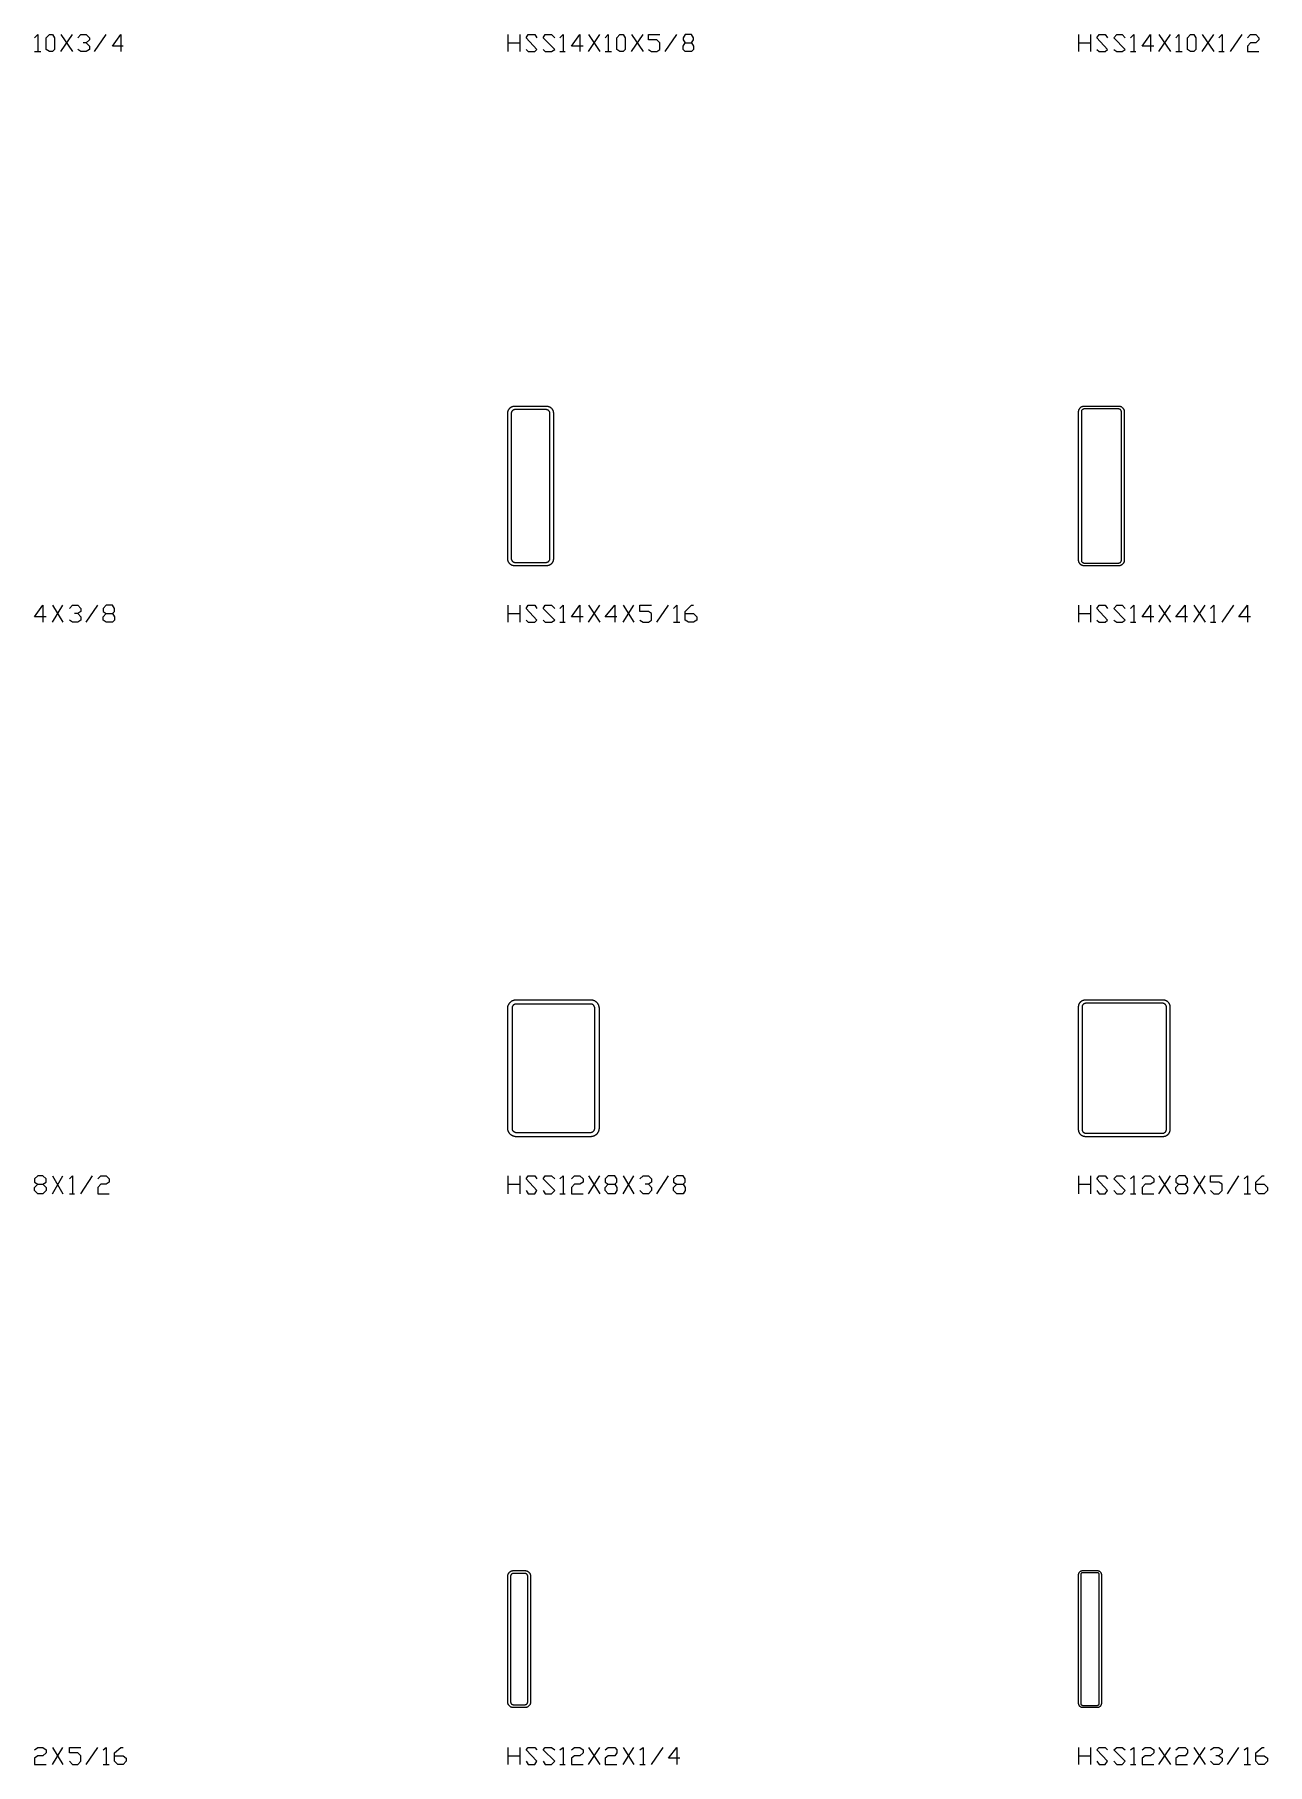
# Model space of a CAD drawing. Header units: inches. Extents: x 0 to 975, y -1305 to 34.
# Drawn here: x 358.6 to 466.5, y -605 to -453.5 of the extents above; entities that cross this region are included whole.
import ezdxf

# ---------------------------------------------------------------- set-up
doc = ezdxf.new("R2010")
doc.units = ezdxf.units.IN
doc.header["$MEASUREMENT"] = 0
doc.layers.add('AISC_STEEL', color=7, linetype='Continuous')

msp = doc.modelspace()

# ---------------------------------------------------------------- linework, layer by layer
at = {"color": 3, "lineweight": 0}
for p, q in [((360.86, -453.46), (361.87, -454.94)), ((360.86, -454.94), (361.87, -453.46)), ((363.81, -454.94), (364.83, -453.46)), ((400.05, -454.94), (400.05, -453.46)), ((400.05, -454.2), (401.07, -454.2)), ((401.07, -453.46), (401.07, -454.94)), ((407.06, -453.46), (408.07, -454.94)), ((407.06, -454.94), (408.07, -453.46)), ((410.84, -453.46), (411.86, -454.94)), ((410.84, -454.94), (411.86, -453.46)), ((413.79, -454.94), (414.81, -453.46)), ((450.03, -454.94), (450.03, -453.46)), ((450.03, -454.2), (451.05, -454.2)), ((451.05, -453.46), (451.05, -454.94)), ((457.04, -453.46), (458.06, -454.94)), ((457.04, -454.94), (458.06, -453.46)), ((460.82, -453.46), (461.84, -454.94)), ((460.82, -454.94), (461.84, -453.46)), ((463.31, -454.94), (464.33, -453.46)), ((358.55, -454.94), (359.11, -454.94)), ((359.85, -454.94), (359.85, -454.94)), ((404.57, -454.94), (405.03, -454.94)), ((408.54, -454.94), (409.09, -454.94)), ((409.83, -454.94), (409.83, -454.94)), ((454.55, -454.94), (455.01, -454.94)), ((458.52, -454.94), (459.07, -454.94)), ((459.81, -454.94), (459.81, -454.94)), ((462.3, -454.94), (462.76, -454.94)), ((360.12, -503.45), (361.04, -504.92)), ((360.12, -504.92), (361.04, -503.45)), ((363.07, -504.92), (364.09, -503.45)), ((400.05, -504.92), (400.05, -503.45)), ((400.05, -504.18), (401.07, -504.18)), ((401.07, -503.45), (401.07, -504.92)), ((407.06, -503.45), (408.07, -504.92)), ((407.06, -504.92), (408.07, -503.45)), ((410.1, -503.45), (411.03, -504.92)), ((410.1, -504.92), (411.03, -503.45)), ((413.05, -504.92), (414.07, -503.45)), ((450.03, -504.92), (450.03, -503.45)), ((450.03, -504.18), (451.05, -504.18)), ((451.05, -503.45), (451.05, -504.92)), ((457.04, -503.45), (458.06, -504.92)), ((457.04, -504.92), (458.06, -503.45)), ((460.09, -503.45), (461.1, -504.92)), ((460.09, -504.92), (461.1, -503.45)), ((462.57, -504.92), (463.59, -503.45)), ((404.57, -504.92), (405.03, -504.92)), ((414.53, -504.92), (415.08, -504.92)), ((454.55, -504.92), (455.01, -504.92)), ((461.56, -504.92), (462.02, -504.92)), ((360.12, -553.43), (361.04, -554.99)), ((360.12, -554.99), (361.04, -553.43)), ((362.61, -554.99), (363.63, -553.43)), ((400.05, -554.99), (400.05, -553.43)), ((400.05, -554.16), (401.07, -554.16)), ((401.07, -553.43), (401.07, -554.99)), ((407.06, -553.43), (408.07, -554.99)), ((407.06, -554.99), (408.07, -553.43)), ((410.1, -553.43), (411.03, -554.99)), ((410.1, -554.99), (411.03, -553.43)), ((413.05, -554.99), (414.07, -553.43)), ((450.03, -554.99), (450.03, -553.43)), ((450.03, -554.16), (451.05, -554.16)), ((451.05, -553.43), (451.05, -554.99)), ((457.04, -553.43), (458.06, -554.99)), ((457.04, -554.99), (458.06, -553.43)), ((460.09, -553.43), (461.1, -554.99)), ((460.09, -554.99), (461.1, -553.43)), ((463.04, -554.99), (464.05, -553.43)), ((361.6, -554.99), (362.06, -554.99)), ((404.57, -554.99), (405.03, -554.99)), ((454.55, -554.99), (455.01, -554.99)), ((464.51, -554.99), (465.06, -554.99)), ((360.12, -603.5), (361.04, -604.98)), ((360.12, -604.98), (361.04, -603.5)), ((363.07, -604.98), (364.09, -603.5)), ((400.05, -604.98), (400.05, -603.5)), ((400.05, -604.24), (401.07, -604.24)), ((401.07, -603.5), (401.07, -604.98)), ((407.06, -603.5), (408.07, -604.98)), ((407.06, -604.98), (408.07, -603.5)), ((410.1, -603.5), (411.03, -604.98)), ((410.1, -604.98), (411.03, -603.5)), ((412.59, -604.98), (413.61, -603.5)), ((450.03, -604.98), (450.03, -603.5)), ((450.03, -604.24), (451.05, -604.24)), ((451.05, -603.5), (451.05, -604.98)), ((457.04, -603.5), (458.06, -604.98)), ((457.04, -604.98), (458.06, -603.5)), ((460.09, -603.5), (461.1, -604.98)), ((460.09, -604.98), (461.1, -603.5)), ((463.04, -604.98), (464.05, -603.5)), ((364.55, -604.98), (365.1, -604.98)), ((404.57, -604.98), (405.03, -604.98)), ((411.58, -604.98), (412.04, -604.98)), ((454.55, -604.98), (455.01, -604.98)), ((464.51, -604.98), (465.06, -604.98))]:
    msp.add_line(p, q, dxfattribs=at)
for points in [[(358.55, -453.74), (358.83, -453.46), (358.83, -454.94)], [(362.34, -453.74), (362.61, -453.46), (363.07, -453.46), (363.35, -453.74), (363.35, -453.93), (363.07, -454.2), (362.8, -454.2)], [(363.07, -454.2), (363.35, -454.48), (363.35, -454.76), (363.07, -454.94), (362.61, -454.94), (362.34, -454.76)], [(366.3, -454.48), (365.38, -454.48), (366.12, -453.46), (366.12, -454.94)], [(401.62, -454.76), (401.8, -454.94), (402.36, -454.94), (402.54, -454.76), (401.62, -453.74), (401.8, -453.46), (402.36, -453.46), (402.54, -453.74)], [(403.1, -454.76), (403.28, -454.94), (403.83, -454.94), (404.11, -454.76), (403.1, -453.74), (403.28, -453.46), (403.83, -453.46), (404.11, -453.74)], [(404.57, -453.74), (404.85, -453.46), (404.85, -454.94)], [(406.6, -454.48), (405.58, -454.48), (406.32, -453.46), (406.32, -454.94)], [(408.54, -453.74), (408.81, -453.46), (408.81, -454.94)], [(412.32, -454.76), (412.59, -454.94), (413.05, -454.94), (413.33, -454.76), (413.33, -454.2), (413.05, -453.93), (412.32, -453.93), (412.32, -453.46), (413.33, -453.46)], [(416.1, -454.2), (416.28, -454.48), (416.28, -454.76), (416.1, -454.94), (415.54, -454.94), (415.36, -454.76), (415.36, -454.48), (415.54, -454.2), (416.1, -454.2), (416.28, -453.93), (416.28, -453.74), (416.1, -453.46), (415.54, -453.46), (415.36, -453.74), (415.36, -453.93), (415.54, -454.2)], [(451.6, -454.76), (451.79, -454.94), (452.34, -454.94), (452.52, -454.76), (451.6, -453.74), (451.79, -453.46), (452.34, -453.46), (452.52, -453.74)], [(453.08, -454.76), (453.35, -454.94), (453.81, -454.94), (454.09, -454.76), (453.08, -453.74), (453.35, -453.46), (453.81, -453.46), (454.09, -453.74)], [(454.55, -453.74), (454.83, -453.46), (454.83, -454.94)], [(456.58, -454.48), (455.57, -454.48), (456.3, -453.46), (456.3, -454.94)], [(458.52, -453.74), (458.79, -453.46), (458.79, -454.94)], [(462.3, -453.74), (462.57, -453.46), (462.57, -454.94)], [(464.79, -453.74), (465.06, -453.46), (465.53, -453.46), (465.8, -453.74), (465.8, -453.93), (465.53, -454.2), (465.06, -454.2), (464.79, -454.48), (464.79, -454.94), (465.8, -454.94)], [(359.57, -504.46), (358.55, -504.46), (359.29, -503.45), (359.29, -504.92)], [(361.6, -503.72), (361.87, -503.45), (362.34, -503.45), (362.61, -503.72), (362.61, -504), (362.34, -504.18), (362.06, -504.18)], [(362.34, -504.18), (362.61, -504.46), (362.61, -504.74), (362.34, -504.92), (361.87, -504.92), (361.6, -504.74)], [(365.38, -504.18), (365.56, -504.46), (365.56, -504.74), (365.38, -504.92), (364.83, -504.92), (364.55, -504.74), (364.55, -504.46), (364.83, -504.18), (365.38, -504.18), (365.56, -504), (365.56, -503.72), (365.38, -503.45), (364.83, -503.45), (364.55, -503.72), (364.55, -504), (364.83, -504.18)], [(401.62, -504.74), (401.8, -504.92), (402.36, -504.92), (402.54, -504.74), (401.62, -503.72), (401.8, -503.45), (402.36, -503.45), (402.54, -503.72)], [(403.1, -504.74), (403.28, -504.92), (403.83, -504.92), (404.11, -504.74), (403.1, -503.72), (403.28, -503.45), (403.83, -503.45), (404.11, -503.72)], [(404.57, -503.72), (404.85, -503.45), (404.85, -504.92)], [(406.6, -504.46), (405.58, -504.46), (406.32, -503.45), (406.32, -504.92)], [(409.55, -504.46), (408.54, -504.46), (409.37, -503.45), (409.37, -504.92)], [(411.58, -504.74), (411.86, -504.92), (412.32, -504.92), (412.59, -504.74), (412.59, -504.18), (412.32, -504), (411.58, -504), (411.58, -503.45), (412.59, -503.45)], [(414.53, -503.72), (414.81, -503.45), (414.81, -504.92)], [(415.54, -504.18), (416.28, -504.18), (416.56, -504.46), (416.56, -504.74), (416.28, -504.92), (415.82, -504.92), (415.54, -504.74), (415.54, -504), (416.1, -503.45), (416.28, -503.45)], [(451.6, -504.74), (451.79, -504.92), (452.34, -504.92), (452.52, -504.74), (451.6, -503.72), (451.79, -503.45), (452.34, -503.45), (452.52, -503.72)], [(453.08, -504.74), (453.35, -504.92), (453.81, -504.92), (454.09, -504.74), (453.08, -503.72), (453.35, -503.45), (453.81, -503.45), (454.09, -503.72)], [(454.55, -503.72), (454.83, -503.45), (454.83, -504.92)], [(456.58, -504.46), (455.57, -504.46), (456.3, -503.45), (456.3, -504.92)], [(459.53, -504.46), (458.52, -504.46), (459.35, -503.45), (459.35, -504.92)], [(461.56, -503.72), (461.84, -503.45), (461.84, -504.92)], [(465.06, -504.46), (464.05, -504.46), (464.79, -503.45), (464.79, -504.92)], [(359.29, -554.16), (359.57, -554.44), (359.57, -554.72), (359.29, -554.99), (358.83, -554.99), (358.55, -554.72), (358.55, -554.44), (358.83, -554.16), (359.29, -554.16), (359.57, -553.98), (359.57, -553.7), (359.29, -553.43), (358.83, -553.43), (358.55, -553.7), (358.55, -553.98), (358.83, -554.16)], [(361.6, -553.7), (361.87, -553.43), (361.87, -554.99)], [(364.09, -553.7), (364.36, -553.43), (364.83, -553.43), (365.1, -553.7), (365.1, -553.98), (364.83, -554.16), (364.36, -554.16), (364.09, -554.44), (364.09, -554.99), (365.1, -554.99)], [(401.62, -554.72), (401.8, -554.99), (402.36, -554.99), (402.54, -554.72), (401.62, -553.7), (401.8, -553.43), (402.36, -553.43), (402.54, -553.7)], [(403.1, -554.72), (403.28, -554.99), (403.83, -554.99), (404.11, -554.72), (403.1, -553.7), (403.28, -553.43), (403.83, -553.43), (404.11, -553.7)], [(404.57, -553.7), (404.85, -553.43), (404.85, -554.99)], [(405.58, -553.7), (405.86, -553.43), (406.32, -553.43), (406.6, -553.7), (406.6, -553.98), (406.32, -554.16), (405.86, -554.16), (405.58, -554.44), (405.58, -554.99), (406.6, -554.99)], [(409.37, -554.16), (409.55, -554.44), (409.55, -554.72), (409.37, -554.99), (408.81, -554.99), (408.54, -554.72), (408.54, -554.44), (408.81, -554.16), (409.37, -554.16), (409.55, -553.98), (409.55, -553.7), (409.37, -553.43), (408.81, -553.43), (408.54, -553.7), (408.54, -553.98), (408.81, -554.16)], [(411.58, -553.7), (411.86, -553.43), (412.32, -553.43), (412.59, -553.7), (412.59, -553.98), (412.32, -554.16), (412.04, -554.16)], [(412.32, -554.16), (412.59, -554.44), (412.59, -554.72), (412.32, -554.99), (411.86, -554.99), (411.58, -554.72)], [(415.36, -554.16), (415.54, -554.44), (415.54, -554.72), (415.36, -554.99), (414.81, -554.99), (414.53, -554.72), (414.53, -554.44), (414.81, -554.16), (415.36, -554.16), (415.54, -553.98), (415.54, -553.7), (415.36, -553.43), (414.81, -553.43), (414.53, -553.7), (414.53, -553.98), (414.81, -554.16)], [(451.6, -554.72), (451.79, -554.99), (452.34, -554.99), (452.52, -554.72), (451.6, -553.7), (451.79, -553.43), (452.34, -553.43), (452.52, -553.7)], [(453.08, -554.72), (453.35, -554.99), (453.81, -554.99), (454.09, -554.72), (453.08, -553.7), (453.35, -553.43), (453.81, -553.43), (454.09, -553.7)], [(454.55, -553.7), (454.83, -553.43), (454.83, -554.99)], [(455.57, -553.7), (455.84, -553.43), (456.3, -553.43), (456.58, -553.7), (456.58, -553.98), (456.3, -554.16), (455.84, -554.16), (455.57, -554.44), (455.57, -554.99), (456.58, -554.99)], [(459.35, -554.16), (459.53, -554.44), (459.53, -554.72), (459.35, -554.99), (458.79, -554.99), (458.52, -554.72), (458.52, -554.44), (458.79, -554.16), (459.35, -554.16), (459.53, -553.98), (459.53, -553.7), (459.35, -553.43), (458.79, -553.43), (458.52, -553.7), (458.52, -553.98), (458.79, -554.16)], [(461.56, -554.72), (461.84, -554.99), (462.3, -554.99), (462.57, -554.72), (462.57, -554.16), (462.3, -553.98), (461.56, -553.98), (461.56, -553.43), (462.57, -553.43)], [(464.51, -553.7), (464.79, -553.43), (464.79, -554.99)], [(465.53, -554.16), (466.26, -554.16), (466.54, -554.44), (466.54, -554.72), (466.26, -554.99), (465.8, -554.99), (465.53, -554.72), (465.53, -553.98), (466.08, -553.43), (466.26, -553.43)], [(358.55, -603.69), (358.83, -603.5), (359.29, -603.5), (359.57, -603.69), (359.57, -603.96), (359.29, -604.24), (358.83, -604.24), (358.55, -604.42), (358.55, -604.98), (359.57, -604.98)], [(361.6, -604.7), (361.87, -604.98), (362.34, -604.98), (362.61, -604.7), (362.61, -604.24), (362.34, -603.96), (361.6, -603.96), (361.6, -603.5), (362.61, -603.5)], [(364.55, -603.69), (364.83, -603.5), (364.83, -604.98)], [(365.56, -604.24), (366.3, -604.24), (366.58, -604.42), (366.58, -604.7), (366.3, -604.98), (365.84, -604.98), (365.56, -604.7), (365.56, -603.96), (366.12, -603.5), (366.3, -603.5)], [(401.62, -604.7), (401.8, -604.98), (402.36, -604.98), (402.54, -604.7), (401.62, -603.69), (401.8, -603.5), (402.36, -603.5), (402.54, -603.69)], [(403.1, -604.7), (403.28, -604.98), (403.83, -604.98), (404.11, -604.7), (403.1, -603.69), (403.28, -603.5), (403.83, -603.5), (404.11, -603.69)], [(404.57, -603.69), (404.85, -603.5), (404.85, -604.98)], [(405.58, -603.69), (405.86, -603.5), (406.32, -603.5), (406.6, -603.69), (406.6, -603.96), (406.32, -604.24), (405.86, -604.24), (405.58, -604.42), (405.58, -604.98), (406.6, -604.98)], [(408.54, -603.69), (408.81, -603.5), (409.37, -603.5), (409.55, -603.69), (409.55, -603.96), (409.37, -604.24), (408.81, -604.24), (408.54, -604.42), (408.54, -604.98), (409.55, -604.98)], [(411.58, -603.69), (411.86, -603.5), (411.86, -604.98)], [(415.08, -604.42), (414.07, -604.42), (414.81, -603.5), (414.81, -604.98)], [(451.6, -604.7), (451.79, -604.98), (452.34, -604.98), (452.52, -604.7), (451.6, -603.69), (451.79, -603.5), (452.34, -603.5), (452.52, -603.69)], [(453.08, -604.7), (453.35, -604.98), (453.81, -604.98), (454.09, -604.7), (453.08, -603.69), (453.35, -603.5), (453.81, -603.5), (454.09, -603.69)], [(454.55, -603.69), (454.83, -603.5), (454.83, -604.98)], [(455.57, -603.69), (455.84, -603.5), (456.3, -603.5), (456.58, -603.69), (456.58, -603.96), (456.3, -604.24), (455.84, -604.24), (455.57, -604.42), (455.57, -604.98), (456.58, -604.98)], [(458.52, -603.69), (458.79, -603.5), (459.35, -603.5), (459.53, -603.69), (459.53, -603.96), (459.35, -604.24), (458.79, -604.24), (458.52, -604.42), (458.52, -604.98), (459.53, -604.98)], [(461.56, -603.69), (461.84, -603.5), (462.3, -603.5), (462.57, -603.69), (462.57, -603.96), (462.3, -604.24), (462.02, -604.24)], [(462.3, -604.24), (462.57, -604.42), (462.57, -604.7), (462.3, -604.98), (461.84, -604.98), (461.56, -604.7)], [(464.51, -603.69), (464.79, -603.5), (464.79, -604.98)], [(465.53, -604.24), (466.26, -604.24), (466.54, -604.42), (466.54, -604.7), (466.26, -604.98), (465.8, -604.98), (465.53, -604.7), (465.53, -603.96), (466.08, -603.5), (466.26, -603.5)]]:
    msp.add_lwpolyline(points, dxfattribs=at)
for points in [[(359.85, -454.94), (359.57, -454.76), (359.57, -453.74), (359.85, -453.46), (360.12, -453.46), (360.31, -453.74), (360.31, -454.76), (360.12, -454.94)], [(409.83, -454.94), (409.55, -454.76), (409.55, -453.74), (409.83, -453.46), (410.1, -453.46), (410.29, -453.74), (410.29, -454.76), (410.1, -454.94)], [(459.81, -454.94), (459.53, -454.76), (459.53, -453.74), (459.81, -453.46), (460.09, -453.46), (460.27, -453.74), (460.27, -454.76), (460.09, -454.94)]]:
    msp.add_lwpolyline(points, close=True, dxfattribs=at)
at = {"layer": 'AISC_STEEL'}
for points in [[(403.38, -486), (403.4, -486), (403.43, -486), (403.46, -486.01), (403.49, -486.01), (403.52, -486.02), (403.55, -486.03), (403.58, -486.03), (403.61, -486.04), (403.63, -486.06), (403.66, -486.07), (403.69, -486.08), (403.71, -486.1), (403.74, -486.12), (403.76, -486.13), (403.78, -486.15), (403.81, -486.17), (403.83, -486.19), (403.85, -486.22), (403.87, -486.24), (403.88, -486.26), (403.9, -486.29), (403.92, -486.31), (403.93, -486.34), (403.94, -486.37), (403.96, -486.39), (403.97, -486.42), (403.97, -486.45), (403.98, -486.48), (403.99, -486.51), (403.99, -486.54), (404, -486.57), (404, -486.6), (404, -486.62), (404, -499.38), (404, -499.4), (404, -499.43), (403.99, -499.46), (403.99, -499.49), (403.98, -499.52), (403.97, -499.55), (403.97, -499.58), (403.96, -499.61), (403.94, -499.63), (403.93, -499.66), (403.92, -499.69), (403.9, -499.71), (403.88, -499.74), (403.87, -499.76), (403.85, -499.78), (403.83, -499.81), (403.81, -499.83), (403.78, -499.85), (403.76, -499.87), (403.74, -499.88), (403.71, -499.9), (403.69, -499.92), (403.66, -499.93), (403.63, -499.94), (403.61, -499.96), (403.58, -499.97), (403.55, -499.97), (403.52, -499.98), (403.49, -499.99), (403.46, -499.99), (403.43, -500), (403.4, -500), (403.38, -500), (400.62, -500), (400.6, -500), (400.57, -500), (400.54, -499.99), (400.51, -499.99), (400.48, -499.98), (400.45, -499.97), (400.42, -499.97), (400.39, -499.96), (400.37, -499.94), (400.34, -499.93), (400.31, -499.92), (400.29, -499.9), (400.26, -499.88), (400.24, -499.87), (400.22, -499.85), (400.19, -499.83), (400.17, -499.81), (400.15, -499.78), (400.13, -499.76), (400.12, -499.74), (400.1, -499.71), (400.08, -499.69), (400.07, -499.66), (400.06, -499.63), (400.04, -499.61), (400.03, -499.58), (400.03, -499.55), (400.02, -499.52), (400.01, -499.49), (400.01, -499.46), (400, -499.43), (400, -499.4), (400, -499.38), (400, -486.62), (400, -486.6), (400, -486.57), (400.01, -486.54), (400.01, -486.51), (400.02, -486.48), (400.03, -486.45), (400.03, -486.42), (400.04, -486.39), (400.06, -486.37), (400.07, -486.34), (400.08, -486.31), (400.1, -486.29), (400.12, -486.26), (400.13, -486.24), (400.15, -486.22), (400.17, -486.19), (400.19, -486.17), (400.22, -486.15), (400.24, -486.13), (400.26, -486.12), (400.29, -486.1), (400.31, -486.08), (400.34, -486.07), (400.37, -486.06), (400.39, -486.04), (400.42, -486.03), (400.45, -486.03), (400.48, -486.02), (400.51, -486.01), (400.54, -486.01), (400.57, -486), (400.6, -486), (400.62, -486)], [(400.62, -486.31), (400.6, -486.31), (400.57, -486.32), (400.54, -486.32), (400.51, -486.33), (400.49, -486.35), (400.46, -486.36), (400.44, -486.38), (400.41, -486.39), (400.39, -486.41), (400.38, -486.44), (400.36, -486.46), (400.35, -486.49), (400.33, -486.51), (400.32, -486.54), (400.32, -486.57), (400.31, -486.6), (400.31, -486.62), (400.31, -499.38), (400.31, -499.4), (400.32, -499.43), (400.32, -499.46), (400.33, -499.49), (400.35, -499.51), (400.36, -499.54), (400.38, -499.56), (400.39, -499.59), (400.41, -499.61), (400.44, -499.62), (400.46, -499.64), (400.49, -499.65), (400.51, -499.67), (400.54, -499.68), (400.57, -499.68), (400.6, -499.69), (400.62, -499.69), (403.38, -499.69), (403.4, -499.69), (403.43, -499.68), (403.46, -499.68), (403.49, -499.67), (403.51, -499.65), (403.54, -499.64), (403.56, -499.62), (403.59, -499.61), (403.61, -499.59), (403.62, -499.56), (403.64, -499.54), (403.65, -499.51), (403.67, -499.49), (403.68, -499.46), (403.68, -499.43), (403.69, -499.4), (403.69, -499.38), (403.69, -486.62), (403.69, -486.6), (403.68, -486.57), (403.68, -486.54), (403.67, -486.51), (403.65, -486.49), (403.64, -486.46), (403.62, -486.44), (403.61, -486.41), (403.59, -486.39), (403.56, -486.38), (403.54, -486.36), (403.51, -486.35), (403.49, -486.33), (403.46, -486.32), (403.43, -486.32), (403.4, -486.31), (403.38, -486.31)], [(453.5, -486), (453.53, -486), (453.56, -486), (453.59, -486.01), (453.62, -486.01), (453.64, -486.02), (453.67, -486.03), (453.7, -486.04), (453.72, -486.05), (453.75, -486.07), (453.77, -486.08), (453.8, -486.1), (453.82, -486.12), (453.84, -486.14), (453.86, -486.16), (453.88, -486.18), (453.9, -486.2), (453.92, -486.23), (453.93, -486.25), (453.95, -486.28), (453.96, -486.3), (453.97, -486.33), (453.98, -486.36), (453.99, -486.38), (453.99, -486.41), (454, -486.44), (454, -486.47), (454, -486.5), (454, -499.5), (454, -499.53), (454, -499.56), (453.99, -499.59), (453.99, -499.62), (453.98, -499.64), (453.97, -499.67), (453.96, -499.7), (453.95, -499.72), (453.93, -499.75), (453.92, -499.77), (453.9, -499.8), (453.88, -499.82), (453.86, -499.84), (453.84, -499.86), (453.82, -499.88), (453.8, -499.9), (453.77, -499.92), (453.75, -499.93), (453.72, -499.95), (453.7, -499.96), (453.67, -499.97), (453.64, -499.98), (453.62, -499.99), (453.59, -499.99), (453.56, -500), (453.53, -500), (453.5, -500), (450.5, -500), (450.47, -500), (450.44, -500), (450.41, -499.99), (450.38, -499.99), (450.36, -499.98), (450.33, -499.97), (450.3, -499.96), (450.28, -499.95), (450.25, -499.93), (450.23, -499.92), (450.2, -499.9), (450.18, -499.88), (450.16, -499.86), (450.14, -499.84), (450.12, -499.82), (450.1, -499.8), (450.08, -499.77), (450.07, -499.75), (450.05, -499.72), (450.04, -499.7), (450.03, -499.67), (450.02, -499.64), (450.01, -499.62), (450.01, -499.59), (450, -499.56), (450, -499.53), (450, -499.5), (450, -486.5), (450, -486.47), (450, -486.44), (450.01, -486.41), (450.01, -486.38), (450.02, -486.36), (450.03, -486.33), (450.04, -486.3), (450.05, -486.28), (450.07, -486.25), (450.08, -486.23), (450.1, -486.2), (450.12, -486.18), (450.14, -486.16), (450.16, -486.14), (450.18, -486.12), (450.2, -486.1), (450.23, -486.08), (450.25, -486.07), (450.28, -486.05), (450.3, -486.04), (450.33, -486.03), (450.36, -486.02), (450.38, -486.01), (450.41, -486.01), (450.44, -486), (450.47, -486), (450.5, -486)], [(450.5, -486.25), (450.47, -486.25), (450.44, -486.26), (450.42, -486.26), (450.39, -486.27), (450.37, -486.29), (450.34, -486.3), (450.32, -486.32), (450.3, -486.34), (450.29, -486.37), (450.27, -486.39), (450.26, -486.42), (450.26, -486.44), (450.25, -486.47), (450.25, -486.5), (450.25, -499.5), (450.25, -499.53), (450.26, -499.56), (450.26, -499.58), (450.27, -499.61), (450.29, -499.63), (450.3, -499.66), (450.32, -499.68), (450.34, -499.7), (450.37, -499.71), (450.39, -499.73), (450.42, -499.74), (450.44, -499.74), (450.47, -499.75), (450.5, -499.75), (453.5, -499.75), (453.53, -499.75), (453.56, -499.74), (453.58, -499.74), (453.61, -499.73), (453.63, -499.71), (453.66, -499.7), (453.68, -499.68), (453.7, -499.66), (453.71, -499.63), (453.73, -499.61), (453.74, -499.58), (453.74, -499.56), (453.75, -499.53), (453.75, -499.5), (453.75, -486.5), (453.75, -486.47), (453.74, -486.44), (453.74, -486.42), (453.73, -486.39), (453.71, -486.37), (453.7, -486.34), (453.68, -486.32), (453.66, -486.3), (453.63, -486.29), (453.61, -486.27), (453.58, -486.26), (453.56, -486.26), (453.53, -486.25), (453.5, -486.25)], [(407.25, -538), (407.28, -538), (407.31, -538), (407.34, -538.01), (407.37, -538.01), (407.4, -538.01), (407.43, -538.02), (407.45, -538.03), (407.48, -538.04), (407.51, -538.05), (407.54, -538.06), (407.56, -538.07), (407.59, -538.08), (407.62, -538.1), (407.64, -538.11), (407.67, -538.13), (407.69, -538.14), (407.71, -538.16), (407.74, -538.18), (407.76, -538.2), (407.78, -538.22), (407.8, -538.24), (407.82, -538.26), (407.84, -538.29), (407.86, -538.31), (407.87, -538.33), (407.89, -538.36), (407.9, -538.38), (407.92, -538.41), (407.93, -538.44), (407.94, -538.46), (407.95, -538.49), (407.96, -538.52), (407.97, -538.55), (407.98, -538.57), (407.99, -538.6), (407.99, -538.63), (407.99, -538.66), (408, -538.69), (408, -538.72), (408, -538.75), (408, -549.25), (408, -549.28), (408, -549.31), (407.99, -549.34), (407.99, -549.37), (407.99, -549.4), (407.98, -549.43), (407.97, -549.45), (407.96, -549.48), (407.95, -549.51), (407.94, -549.54), (407.93, -549.56), (407.92, -549.59), (407.9, -549.62), (407.89, -549.64), (407.87, -549.67), (407.86, -549.69), (407.84, -549.71), (407.82, -549.74), (407.8, -549.76), (407.78, -549.78), (407.76, -549.8), (407.74, -549.82), (407.71, -549.84), (407.69, -549.86), (407.67, -549.87), (407.64, -549.89), (407.62, -549.9), (407.59, -549.92), (407.56, -549.93), (407.54, -549.94), (407.51, -549.95), (407.48, -549.96), (407.45, -549.97), (407.43, -549.98), (407.4, -549.99), (407.37, -549.99), (407.34, -549.99), (407.31, -550), (407.28, -550), (407.25, -550), (400.75, -550), (400.72, -550), (400.69, -550), (400.66, -549.99), (400.63, -549.99), (400.6, -549.99), (400.57, -549.98), (400.55, -549.97), (400.52, -549.96), (400.49, -549.95), (400.46, -549.94), (400.44, -549.93), (400.41, -549.92), (400.38, -549.9), (400.36, -549.89), (400.33, -549.87), (400.31, -549.86), (400.29, -549.84), (400.26, -549.82), (400.24, -549.8), (400.22, -549.78), (400.2, -549.76), (400.18, -549.74), (400.16, -549.71), (400.14, -549.69), (400.13, -549.67), (400.11, -549.64), (400.1, -549.62), (400.08, -549.59), (400.07, -549.56), (400.06, -549.54), (400.05, -549.51), (400.04, -549.48), (400.03, -549.45), (400.02, -549.43), (400.01, -549.4), (400.01, -549.37), (400.01, -549.34), (400, -549.31), (400, -549.28), (400, -549.25), (400, -538.75), (400, -538.72), (400, -538.69), (400.01, -538.66), (400.01, -538.63), (400.01, -538.6), (400.02, -538.57), (400.03, -538.55), (400.04, -538.52), (400.05, -538.49), (400.06, -538.46), (400.07, -538.44), (400.08, -538.41), (400.1, -538.38), (400.11, -538.36), (400.13, -538.33), (400.14, -538.31), (400.16, -538.29), (400.18, -538.26), (400.2, -538.24), (400.22, -538.22), (400.24, -538.2), (400.26, -538.18), (400.29, -538.16), (400.31, -538.14), (400.33, -538.13), (400.36, -538.11), (400.38, -538.1), (400.41, -538.08), (400.44, -538.07), (400.46, -538.06), (400.49, -538.05), (400.52, -538.04), (400.55, -538.03), (400.57, -538.02), (400.6, -538.01), (400.63, -538.01), (400.66, -538.01), (400.69, -538), (400.72, -538), (400.75, -538)], [(400.75, -538.38), (400.72, -538.38), (400.69, -538.38), (400.66, -538.39), (400.63, -538.39), (400.61, -538.4), (400.58, -538.42), (400.55, -538.43), (400.53, -538.45), (400.51, -538.46), (400.48, -538.48), (400.46, -538.51), (400.45, -538.53), (400.43, -538.55), (400.42, -538.58), (400.4, -538.61), (400.39, -538.63), (400.39, -538.66), (400.38, -538.69), (400.38, -538.72), (400.38, -538.75), (400.38, -549.25), (400.38, -549.28), (400.38, -549.31), (400.39, -549.34), (400.39, -549.37), (400.4, -549.39), (400.42, -549.42), (400.43, -549.45), (400.45, -549.47), (400.46, -549.49), (400.48, -549.52), (400.51, -549.54), (400.53, -549.55), (400.55, -549.57), (400.58, -549.58), (400.61, -549.6), (400.63, -549.61), (400.66, -549.61), (400.69, -549.62), (400.72, -549.62), (400.75, -549.62), (407.25, -549.62), (407.28, -549.62), (407.31, -549.62), (407.34, -549.61), (407.37, -549.61), (407.39, -549.6), (407.42, -549.58), (407.45, -549.57), (407.47, -549.55), (407.49, -549.54), (407.52, -549.52), (407.54, -549.49), (407.55, -549.47), (407.57, -549.45), (407.58, -549.42), (407.6, -549.39), (407.61, -549.37), (407.61, -549.34), (407.62, -549.31), (407.62, -549.28), (407.62, -549.25), (407.62, -538.75), (407.62, -538.72), (407.62, -538.69), (407.61, -538.66), (407.61, -538.63), (407.6, -538.61), (407.58, -538.58), (407.57, -538.55), (407.55, -538.53), (407.54, -538.51), (407.52, -538.48), (407.49, -538.46), (407.47, -538.45), (407.45, -538.43), (407.42, -538.42), (407.39, -538.4), (407.37, -538.39), (407.34, -538.39), (407.31, -538.38), (407.28, -538.38), (407.25, -538.38)], [(457.38, -538), (457.4, -538), (457.43, -538), (457.46, -538.01), (457.49, -538.01), (457.52, -538.02), (457.55, -538.03), (457.58, -538.03), (457.61, -538.04), (457.63, -538.06), (457.66, -538.07), (457.69, -538.08), (457.71, -538.1), (457.74, -538.12), (457.76, -538.13), (457.78, -538.15), (457.81, -538.17), (457.83, -538.19), (457.85, -538.22), (457.87, -538.24), (457.88, -538.26), (457.9, -538.29), (457.92, -538.31), (457.93, -538.34), (457.94, -538.37), (457.96, -538.39), (457.97, -538.42), (457.97, -538.45), (457.98, -538.48), (457.99, -538.51), (457.99, -538.54), (458, -538.57), (458, -538.6), (458, -538.62), (458, -549.38), (458, -549.4), (458, -549.43), (457.99, -549.46), (457.99, -549.49), (457.98, -549.52), (457.97, -549.55), (457.97, -549.58), (457.96, -549.61), (457.94, -549.63), (457.93, -549.66), (457.92, -549.69), (457.9, -549.71), (457.88, -549.74), (457.87, -549.76), (457.85, -549.78), (457.83, -549.81), (457.81, -549.83), (457.78, -549.85), (457.76, -549.87), (457.74, -549.88), (457.71, -549.9), (457.69, -549.92), (457.66, -549.93), (457.63, -549.94), (457.61, -549.96), (457.58, -549.97), (457.55, -549.97), (457.52, -549.98), (457.49, -549.99), (457.46, -549.99), (457.43, -550), (457.4, -550), (457.38, -550), (450.62, -550), (450.6, -550), (450.57, -550), (450.54, -549.99), (450.51, -549.99), (450.48, -549.98), (450.45, -549.97), (450.42, -549.97), (450.39, -549.96), (450.37, -549.94), (450.34, -549.93), (450.31, -549.92), (450.29, -549.9), (450.26, -549.88), (450.24, -549.87), (450.22, -549.85), (450.19, -549.83), (450.17, -549.81), (450.15, -549.78), (450.13, -549.76), (450.12, -549.74), (450.1, -549.71), (450.08, -549.69), (450.07, -549.66), (450.06, -549.63), (450.04, -549.61), (450.03, -549.58), (450.03, -549.55), (450.02, -549.52), (450.01, -549.49), (450.01, -549.46), (450, -549.43), (450, -549.4), (450, -549.38), (450, -538.62), (450, -538.6), (450, -538.57), (450.01, -538.54), (450.01, -538.51), (450.02, -538.48), (450.03, -538.45), (450.03, -538.42), (450.04, -538.39), (450.06, -538.37), (450.07, -538.34), (450.08, -538.31), (450.1, -538.29), (450.12, -538.26), (450.13, -538.24), (450.15, -538.22), (450.17, -538.19), (450.19, -538.17), (450.22, -538.15), (450.24, -538.13), (450.26, -538.12), (450.29, -538.1), (450.31, -538.08), (450.34, -538.07), (450.37, -538.06), (450.39, -538.04), (450.42, -538.03), (450.45, -538.03), (450.48, -538.02), (450.51, -538.01), (450.54, -538.01), (450.57, -538), (450.6, -538), (450.62, -538)], [(450.62, -538.31), (450.6, -538.31), (450.57, -538.32), (450.54, -538.32), (450.51, -538.33), (450.49, -538.35), (450.46, -538.36), (450.44, -538.38), (450.41, -538.39), (450.39, -538.41), (450.38, -538.44), (450.36, -538.46), (450.35, -538.49), (450.33, -538.51), (450.32, -538.54), (450.32, -538.57), (450.31, -538.6), (450.31, -538.62), (450.31, -549.38), (450.31, -549.4), (450.32, -549.43), (450.32, -549.46), (450.33, -549.49), (450.35, -549.51), (450.36, -549.54), (450.38, -549.56), (450.39, -549.59), (450.41, -549.61), (450.44, -549.62), (450.46, -549.64), (450.49, -549.65), (450.51, -549.67), (450.54, -549.68), (450.57, -549.68), (450.6, -549.69), (450.62, -549.69), (457.38, -549.69), (457.4, -549.69), (457.43, -549.68), (457.46, -549.68), (457.49, -549.67), (457.51, -549.65), (457.54, -549.64), (457.56, -549.62), (457.59, -549.61), (457.61, -549.59), (457.62, -549.56), (457.64, -549.54), (457.65, -549.51), (457.67, -549.49), (457.68, -549.46), (457.68, -549.43), (457.69, -549.4), (457.69, -549.38), (457.69, -538.62), (457.69, -538.6), (457.68, -538.57), (457.68, -538.54), (457.67, -538.51), (457.65, -538.49), (457.64, -538.46), (457.62, -538.44), (457.61, -538.41), (457.59, -538.39), (457.56, -538.38), (457.54, -538.36), (457.51, -538.35), (457.49, -538.33), (457.46, -538.32), (457.43, -538.32), (457.4, -538.31), (457.38, -538.31)], [(401.5, -588), (401.53, -588), (401.56, -588), (401.59, -588.01), (401.62, -588.01), (401.64, -588.02), (401.67, -588.03), (401.7, -588.04), (401.72, -588.05), (401.75, -588.07), (401.77, -588.08), (401.8, -588.1), (401.82, -588.12), (401.84, -588.14), (401.86, -588.16), (401.88, -588.18), (401.9, -588.2), (401.92, -588.23), (401.93, -588.25), (401.95, -588.28), (401.96, -588.3), (401.97, -588.33), (401.98, -588.36), (401.99, -588.38), (401.99, -588.41), (402, -588.44), (402, -588.47), (402, -588.5), (402, -599.5), (402, -599.53), (402, -599.56), (401.99, -599.59), (401.99, -599.62), (401.98, -599.64), (401.97, -599.67), (401.96, -599.7), (401.95, -599.72), (401.93, -599.75), (401.92, -599.77), (401.9, -599.8), (401.88, -599.82), (401.86, -599.84), (401.84, -599.86), (401.82, -599.88), (401.8, -599.9), (401.77, -599.92), (401.75, -599.93), (401.72, -599.95), (401.7, -599.96), (401.67, -599.97), (401.64, -599.98), (401.62, -599.99), (401.59, -599.99), (401.56, -600), (401.53, -600), (401.5, -600), (400.5, -600), (400.47, -600), (400.44, -600), (400.41, -599.99), (400.38, -599.99), (400.36, -599.98), (400.33, -599.97), (400.3, -599.96), (400.28, -599.95), (400.25, -599.93), (400.23, -599.92), (400.2, -599.9), (400.18, -599.88), (400.16, -599.86), (400.14, -599.84), (400.12, -599.82), (400.1, -599.8), (400.08, -599.77), (400.07, -599.75), (400.05, -599.72), (400.04, -599.7), (400.03, -599.67), (400.02, -599.64), (400.01, -599.62), (400.01, -599.59), (400, -599.56), (400, -599.53), (400, -599.5), (400, -588.5), (400, -588.47), (400, -588.44), (400.01, -588.41), (400.01, -588.38), (400.02, -588.36), (400.03, -588.33), (400.04, -588.3), (400.05, -588.28), (400.07, -588.25), (400.08, -588.23), (400.1, -588.2), (400.12, -588.18), (400.14, -588.16), (400.16, -588.14), (400.18, -588.12), (400.2, -588.1), (400.23, -588.08), (400.25, -588.07), (400.28, -588.05), (400.3, -588.04), (400.33, -588.03), (400.36, -588.02), (400.38, -588.01), (400.41, -588.01), (400.44, -588), (400.47, -588), (400.5, -588)], [(400.5, -588.25), (400.47, -588.25), (400.44, -588.26), (400.42, -588.26), (400.39, -588.27), (400.37, -588.29), (400.34, -588.3), (400.32, -588.32), (400.3, -588.34), (400.29, -588.37), (400.27, -588.39), (400.26, -588.42), (400.26, -588.44), (400.25, -588.47), (400.25, -588.5), (400.25, -599.5), (400.25, -599.53), (400.26, -599.56), (400.26, -599.58), (400.27, -599.61), (400.29, -599.63), (400.3, -599.66), (400.32, -599.68), (400.34, -599.7), (400.37, -599.71), (400.39, -599.73), (400.42, -599.74), (400.44, -599.74), (400.47, -599.75), (400.5, -599.75), (401.5, -599.75), (401.53, -599.75), (401.56, -599.74), (401.58, -599.74), (401.61, -599.73), (401.63, -599.71), (401.66, -599.7), (401.68, -599.68), (401.7, -599.66), (401.71, -599.63), (401.73, -599.61), (401.74, -599.58), (401.74, -599.56), (401.75, -599.53), (401.75, -599.5), (401.75, -588.5), (401.75, -588.47), (401.74, -588.44), (401.74, -588.42), (401.73, -588.39), (401.71, -588.37), (401.7, -588.34), (401.68, -588.32), (401.66, -588.3), (401.63, -588.29), (401.61, -588.27), (401.58, -588.26), (401.56, -588.26), (401.53, -588.25), (401.5, -588.25)], [(451.62, -588), (451.65, -588), (451.68, -588), (451.71, -588.01), (451.74, -588.02), (451.77, -588.03), (451.8, -588.04), (451.82, -588.06), (451.85, -588.07), (451.87, -588.09), (451.89, -588.11), (451.91, -588.13), (451.93, -588.15), (451.94, -588.18), (451.96, -588.2), (451.97, -588.23), (451.98, -588.26), (451.99, -588.29), (452, -588.32), (452, -588.35), (452, -588.38), (452, -599.62), (452, -599.65), (452, -599.68), (451.99, -599.71), (451.98, -599.74), (451.97, -599.77), (451.96, -599.8), (451.94, -599.82), (451.93, -599.85), (451.91, -599.87), (451.89, -599.89), (451.87, -599.91), (451.85, -599.93), (451.82, -599.94), (451.8, -599.96), (451.77, -599.97), (451.74, -599.98), (451.71, -599.99), (451.68, -600), (451.65, -600), (451.62, -600), (450.38, -600), (450.35, -600), (450.32, -600), (450.29, -599.99), (450.26, -599.98), (450.23, -599.97), (450.2, -599.96), (450.18, -599.94), (450.15, -599.93), (450.13, -599.91), (450.11, -599.89), (450.09, -599.87), (450.07, -599.85), (450.06, -599.82), (450.04, -599.8), (450.03, -599.77), (450.02, -599.74), (450.01, -599.71), (450, -599.68), (450, -599.65), (450, -599.62), (450, -588.38), (450, -588.35), (450, -588.32), (450.01, -588.29), (450.02, -588.26), (450.03, -588.23), (450.04, -588.2), (450.06, -588.18), (450.07, -588.15), (450.09, -588.13), (450.11, -588.11), (450.13, -588.09), (450.15, -588.07), (450.18, -588.06), (450.2, -588.04), (450.23, -588.03), (450.26, -588.02), (450.29, -588.01), (450.32, -588), (450.35, -588), (450.38, -588)], [(450.38, -588.19), (450.35, -588.19), (450.33, -588.19), (450.3, -588.2), (450.28, -588.21), (450.26, -588.23), (450.24, -588.24), (450.23, -588.26), (450.21, -588.28), (450.2, -588.3), (450.19, -588.33), (450.19, -588.35), (450.19, -588.38), (450.19, -599.62), (450.19, -599.65), (450.19, -599.67), (450.2, -599.7), (450.21, -599.72), (450.23, -599.74), (450.24, -599.76), (450.26, -599.77), (450.28, -599.79), (450.3, -599.8), (450.33, -599.81), (450.35, -599.81), (450.38, -599.81), (451.62, -599.81), (451.65, -599.81), (451.67, -599.81), (451.7, -599.8), (451.72, -599.79), (451.74, -599.77), (451.76, -599.76), (451.77, -599.74), (451.79, -599.72), (451.8, -599.7), (451.81, -599.67), (451.81, -599.65), (451.81, -599.62), (451.81, -588.38), (451.81, -588.35), (451.81, -588.33), (451.8, -588.3), (451.79, -588.28), (451.77, -588.26), (451.76, -588.24), (451.74, -588.23), (451.72, -588.21), (451.7, -588.2), (451.67, -588.19), (451.65, -588.19), (451.62, -588.19)]]:
    msp.add_lwpolyline(points, close=True, dxfattribs=at)

doc.saveas('drawing.dxf')
